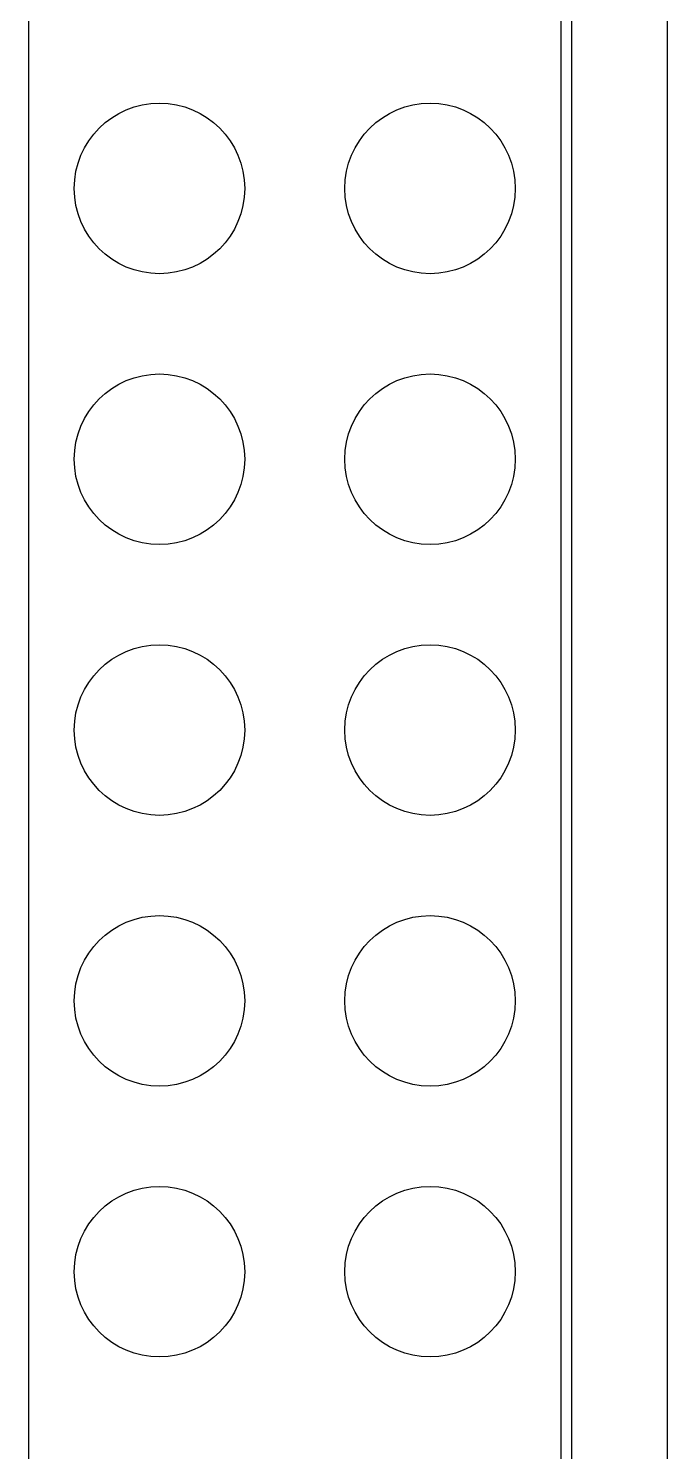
# Model space of a CAD drawing. Extents: x -395 to -66, y -1367 to -1153.
# Drawn here: x -104.18 to -98.18, y -1301.47 to -1288.12 of the extents above; entities that cross this region are included whole.
import ezdxf

# ---------------------------------------------------------------- set-up
doc = ezdxf.new("R2010")
doc.units = 0
for name, color, linetype in [('FAB_3$PI_PROJECTOR$RPI$BOA', 254, 'CONTINUOUS'), ('FAB_3$PI_PROJECTOR$RPI$PA0', 111, 'CONTINUOUS'), ('FAB_3$PI_PROJECTOR$RPI$PI0', 1, 'CONTINUOUS'), ('FAB_3$PI_PROJECTOR$RPI$PIN', 5, 'CONTINUOUS'), ('FAB_3$PI_PROJECTOR$RPI$SI0', 85, 'CONTINUOUS')]:
    doc.layers.add(name, color=color, linetype=linetype)

msp = doc.modelspace()

# ---------------------------------------------------------------- linework, layer by layer
at = {"layer": 'FAB_3$PI_PROJECTOR$RPI$BOA'}
msp.add_line((-98.176, -1355.63), (-98.176, -1276.63), dxfattribs=at)
at = {"layer": 'FAB_3$PI_PROJECTOR$RPI$PA0'}
for p, q in [((-104.176, -1280.73), (-104.176, -1331.53)), ((-99.176, -1331.53), (-99.176, -1280.73))]:
    msp.add_line(p, q, dxfattribs=at)
at = {"layer": 'FAB_3$PI_PROJECTOR$RPI$PI0'}
for centre in [(-102.946, -1289.62), (-100.406, -1289.62), (-102.946, -1292.16), (-100.406, -1292.16), (-102.946, -1294.7), (-100.406, -1294.7), (-102.946, -1297.24), (-100.406, -1297.24), (-102.946, -1299.78), (-100.406, -1299.78)]:
    msp.add_circle(centre, 0.8, dxfattribs=at)
at = {"layer": 'FAB_3$PI_PROJECTOR$RPI$PIN'}
for centre in [(-102.946, -1289.62), (-100.406, -1289.62), (-102.946, -1292.16), (-100.406, -1292.16), (-102.946, -1294.7), (-100.406, -1294.7), (-102.946, -1297.24), (-100.406, -1297.24), (-102.946, -1299.78), (-100.406, -1299.78)]:
    msp.add_circle(centre, 0.8, dxfattribs=at)
at = {"layer": 'FAB_3$PI_PROJECTOR$RPI$SI0'}
msp.add_line((-99.076, -1331.63), (-99.076, -1280.63), dxfattribs=at)

doc.saveas('drawing.dxf')
